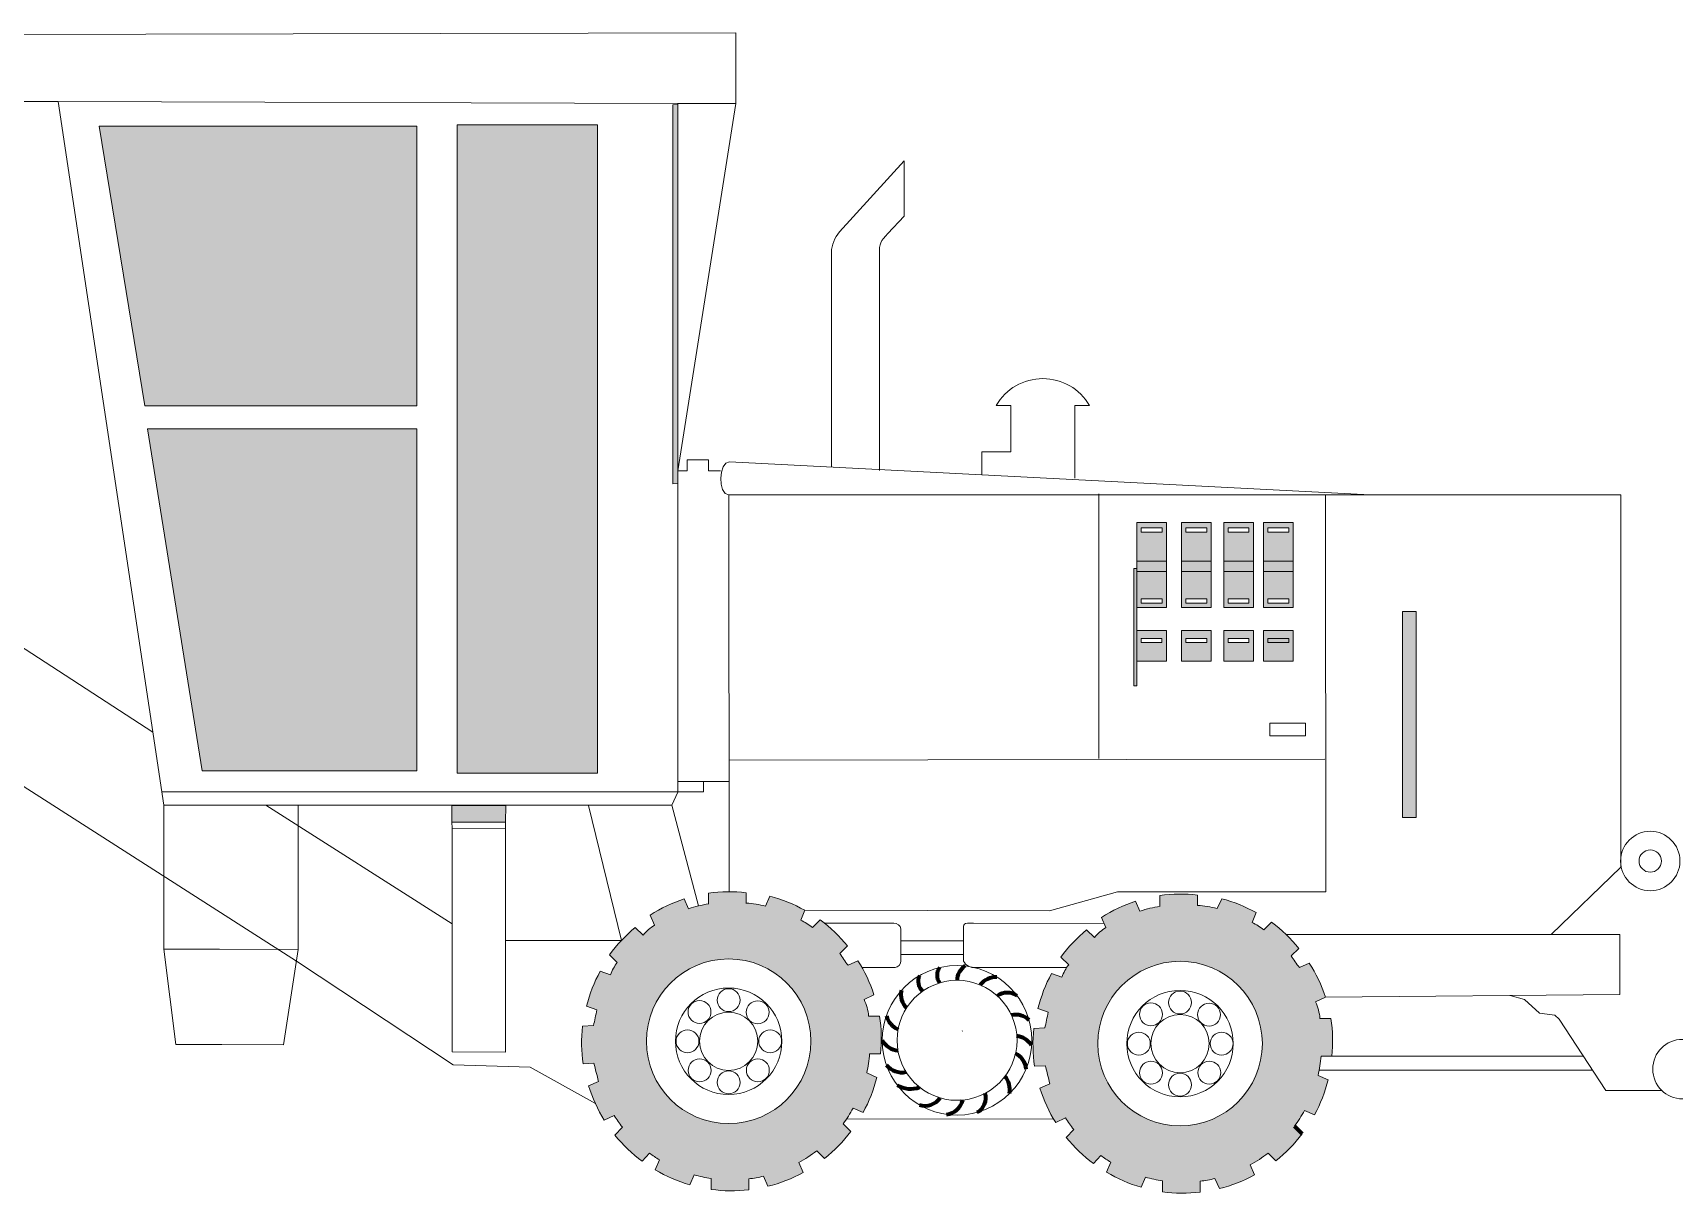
# Model space of a CAD drawing. Header units: millimetres. Extents: x -2117 to 13440, y -1591 to 7255.
# Drawn here: x 1700 to 3361, y 1212 to 2390 of the extents above; entities that cross this region are included whole.
import ezdxf

# ---------------------------------------------------------------- set-up
doc = ezdxf.new("R2010")
doc.units = ezdxf.units.MM
doc.header["$LTSCALE"] = 90
doc.header["$MEASUREMENT"] = 0

msp = doc.modelspace()

# ---------------------------------------------------------------- hatches: boundary and pattern name
at = {"linetype": 'ByBlock', "lineweight": 0, "true_color": 0xffffff}
h = msp.add_hatch(color=7, dxfattribs=at)
h.dxf.hatch_style = 1
h.paths.add_polyline_path([(2347.8443, 1933.7285), (2352.8036, 1933.9343), (2352.8, 2317.4582), (2347.8407, 2317.2525)])
at = {"linetype": 'ByBlock', "lineweight": 0}
h = msp.add_hatch(color=8, dxfattribs=at)
h.set_gradient(color1=(147, 149, 152), color2=(255, 255, 0), tint=1, name='INVCYLINDER')
h.paths.add_polyline_path([(2271.3524, 2296.9749), (2129.458, 2296.9749), (2129.458, 1640.8601), (2271.3524, 1640.8601)])
h.paths.add_polyline_path([(2088.6975, 2012.4884), (2088.6975, 2295.4911), (1767.224, 2295.4911), (1813.3737, 2012.4977)])
h.paths.add_polyline_path([(2088.681, 1989.3515), (1816.0816, 1989.3515), (1871.4668, 1643.4216), (2088.681, 1643.4216)])
at = {"linetype": 'ByBlock', "lineweight": 0, "true_color": 0xffffff}
h = msp.add_hatch(color=7, dxfattribs=at)
h.dxf.hatch_style = 1
h.paths.add_polyline_path([(2847.3039, 1855.3472), (2847.3039, 1894.5817), (2817.2652, 1894.5817), (2817.2652, 1855.3472)])
h.paths.add_polyline_path([(2821.6754, 1884.971), (2821.6754, 1889.3302), (2842.6936, 1889.3302), (2842.6936, 1884.971)], flags=16)
h.paths.add_polyline_path([(2862.3233, 1855.3472), (2892.362, 1855.3472), (2892.362, 1894.5465), (2862.3233, 1894.5465)])
h.paths.add_polyline_path([(2866.8972, 1884.9218), (2866.8972, 1889.281), (2887.9154, 1889.281), (2887.9154, 1884.9218)], flags=16)
h.paths.add_polyline_path([(2905.384, 1855.3472), (2935.4227, 1855.3472), (2935.4227, 1894.5861), (2905.384, 1894.5861)])
h.paths.add_polyline_path([(2909.6751, 1884.9262), (2909.6751, 1889.2853), (2930.6933, 1889.2853), (2930.6933, 1884.9262)], flags=16)
h.paths.add_polyline_path([(2945.2993, 1855.3472), (2975.338, 1855.3472), (2975.338, 1894.5292), (2945.2993, 1894.5292)])
h.paths.add_polyline_path([(2970.8644, 1884.9524), (2970.8644, 1889.3115), (2949.8461, 1889.3115), (2949.8461, 1884.9524)], flags=16)
h.paths.add_polyline_path([(2945.2993, 1808.6196), (2975.338, 1808.6196), (2975.338, 1845.0422), (2945.2993, 1845.0422)])
h.paths.add_polyline_path([(2949.8461, 1817.3714), (2970.8644, 1817.3714), (2970.8644, 1813.0122), (2949.8461, 1813.0122)], flags=16)
h.paths.add_polyline_path([(2935.4227, 1845.0422), (2905.384, 1845.0422), (2905.384, 1808.5852), (2935.4227, 1808.5852)])
h.paths.add_polyline_path([(2930.6933, 1817.3714), (2930.6933, 1813.0122), (2909.6751, 1813.0122), (2909.6751, 1817.3714)], flags=16)
h.paths.add_polyline_path([(2892.362, 1845.0422), (2862.3233, 1845.0422), (2862.3233, 1808.6296), (2892.362, 1808.6296)])
h.paths.add_polyline_path([(2887.9154, 1817.3714), (2887.9154, 1813.0122), (2866.8972, 1813.0122), (2866.8972, 1817.3714)], flags=16)
h.paths.add_polyline_path([(2847.3039, 1845.0422), (2817.2853, 1845.0422), (2817.2853, 1808.6226), (2847.3039, 1808.6226)])
h.paths.add_polyline_path([(2842.6928, 1817.3714), (2842.6928, 1813.0122), (2821.6746, 1813.0122), (2821.6746, 1817.3714)], flags=16)
h.paths.add_polyline_path([(2847.3031, 1785.3312), (2817.2853, 1785.3312), (2817.2853, 1754.2105), (2847.3031, 1754.2105)])
h.paths.add_polyline_path([(2842.6633, 1777.3857), (2842.6633, 1773.0265), (2821.645, 1773.0265), (2821.645, 1777.3857)], flags=16)
h.paths.add_polyline_path([(2862.3233, 1785.3312), (2862.3233, 1754.2105), (2892.3583, 1754.2105), (2892.3583, 1785.3312)])
h.paths.add_polyline_path([(2887.9154, 1777.3857), (2887.9154, 1773.0265), (2866.8972, 1773.0265), (2866.8972, 1777.3857)], flags=16)
h.paths.add_polyline_path([(2905.384, 1785.3312), (2905.384, 1754.2105), (2935.4227, 1754.2105), (2935.4227, 1785.3312)])
h.paths.add_polyline_path([(2909.6751, 1777.3857), (2930.6933, 1777.3857), (2930.6933, 1773.0265), (2909.6751, 1773.0265)], flags=16)
h.paths.add_polyline_path([(2945.2409, 1754.22), (2975.342, 1754.2261), (2975.342, 1785.3468), (2945.2409, 1785.3407)])
h = msp.add_hatch(color=7, dxfattribs=at)
h.dxf.hatch_style = 1
h.paths.add_polyline_path([(2817.2224, 1785.3312), (2817.2652, 1828.0214), (2817.2652, 1847.997), (2814.0698, 1847.997), (2814.0698, 1729.1686), (2817.2853, 1729.1686), (2817.2853, 1754.2105), (2817.2224, 1754.2105)])
at = {"linetype": 'ByBlock', "lineweight": 0, "true_color": 0x939598}
h = msp.add_hatch(color=252, dxfattribs=at)
h.dxf.hatch_style = 1
h.paths.add_polyline_path([(2817.3229, 1845.0422), (2847.3025, 1845.0422), (2847.3025, 1855.3472), (2817.3229, 1855.3472)])
h.paths.add_polyline_path([(2892.303, 1845.0422), (2892.303, 1855.3472), (2862.3233, 1855.3472), (2862.3233, 1845.0422)])
h.paths.add_polyline_path([(2935.3637, 1845.0422), (2935.3637, 1855.3472), (2905.384, 1855.3472), (2905.384, 1845.0422)])
h.paths.add_polyline_path([(2975.2789, 1845.0422), (2975.2789, 1855.3472), (2945.2993, 1855.3472), (2945.2993, 1845.0422)])
at = {"linetype": 'ByBlock', "lineweight": 0, "true_color": 0xffffff}
h = msp.add_hatch(color=7, dxfattribs=at)
h.dxf.hatch_style = 1
h.paths.add_polyline_path([(3086.0532, 1596.2176), (3099.8272, 1596.2176), (3099.8272, 1804.4029), (3086.0532, 1804.4029)])
h = msp.add_hatch(color=7, dxfattribs=at)
h.dxf.hatch_style = 1
h.paths.add_polyline_path([(2178.4989, 1591.2974), (2178.4989, 1608.5002), (2123.9647, 1608.4891), (2123.9647, 1591.2974)])
at = {"linetype": 'ByBlock', "lineweight": 211, "true_color": 0x636466}
h = msp.add_hatch(dxfattribs=at)
h.set_pattern_fill('ANSI31', color=251)
h.set_pattern_definition([(45, (1198.24807, 85.26743), (-0.0883883476, 0.0883883476), [])])
h.paths.add_polyline_path([(263.5052, 1240.5177, 0.038813923), (281.7047, 1252.5207), (289.5732, 1244.7701, 0.063089937), (316.222, 1272.004), (308.3464, 1279.7617, 0.033503558), (318.5277, 1295.5968), (328.6241, 1291.2256, 0.063133616), (342.4613, 1326.7555), (332.2615, 1331.1714, 0.0441417), (335.2426, 1350.5737), (346.2465, 1350.4791, 0.063128676), (345.2382, 1388.5921), (334.1282, 1388.6877, 0.09343182), (329.5901, 1405.6771), (339.6033, 1410.3344, 0.063090177), (323.3854, 1444.814), (313.3605, 1440.1512, -0.006091057), (305.0808, 1452.0559), (312.7554, 1459.6684, 0.063106894), (285.2911, 1486.0944), (277.4187, 1478.2857, 0.051473483), (265.4501, 1485.9094), (269.5781, 1495.7703, 0.063093592), (234.2655, 1510.0894), (229.9918, 1499.8805, 0.048586683), (210.3699, 1503.1041), (210.3699, 1513.5504, 0.063092921), (172.267, 1513.1603), (172.267, 1502.2813, 0.037154648), (151.9913, 1497.3283), (147.6092, 1507.4199, 0.06313373), (113.2246, 1490.9412), (117.6516, 1480.7462, 0.081177808), (106.1214, 1470.7451), (98.0677, 1478.3177, 0.058725185), (73.4508, 1452.7588), (73.4508, 1449.1631), (79.9213, 1443.0791, 0.076095638), (73.0853, 1430.5852), (62.5806, 1434.2165, 0.063133616), (48.7914, 1398.6679), (59.1896, 1395.0734, -0.006144255), (55.7849, 1379.0844), (44.6894, 1378.51, 0.063128676), (45.3249, 1340.389), (56.3145, 1340.9579, 0.000589886), (60.8446, 1322.7017), (50.8197, 1318.0389, 0.063090177), (66.7402, 1283.421), (76.7534, 1288.0783, 0.025325647), (84.9938, 1276.468), (77.5023, 1268.2932, 0.063106894), (104.993, 1241.8946), (112.4368, 1250.0174, 0.021651055), (122.5676, 1243.2671), (118.2939, 1233.0582, 0.063093592), (153.2763, 1217.9502), (157.5369, 1228.1279, 0.031441784), (174.819, 1224.4478), (174.819, 1213.3821, 0.063092921), (212.9219, 1212.992), (212.9219, 1224.0268, 0.027159655), (227.9445, 1226.7473), (232.3715, 1216.5522, 0.06313373), (267.8872, 1230.4261)])
h.paths.add_polyline_path([(109.3132, 1363.2712, -1), (275.8511, 1363.2712, -1)], flags=16)
h.paths.add_polyline_path([(138.7346, 1363.2712, -1), (246.4296, 1363.2712, -1)], flags=0)
h.paths.add_polyline_path([(210.5602, 1333.9037, -1), (233.7298, 1333.9037, -1)], flags=0)
h.paths.add_polyline_path([(181.0012, 1321.6553, -1), (204.1708, 1321.6553, -1)], flags=0)
h.paths.add_polyline_path([(163.0516, 1363.2712, -1), (222.1127, 1363.2712, -1)], flags=0)
h.paths.add_polyline_path([(223, 1363.2712, -1), (246.1696, 1363.2712, -1)], flags=0)
h.paths.add_polyline_path([(151.5974, 1333.8008, -1), (174.7669, 1333.8008, -1)], flags=0)
h.paths.add_polyline_path([(210.4025, 1392.5821, -1), (233.5721, 1392.5821, -1)], flags=0)
h.paths.add_polyline_path([(139.3432, 1363.2715, -1), (162.5128, 1363.2715, -1)], flags=0)
h.paths.add_polyline_path([(180.9973, 1404.8501, -1), (204.1669, 1404.8501, -1)], flags=0)
h.paths.add_polyline_path([(151.5364, 1392.8904, -1), (174.7059, 1392.8904, -1)], flags=0)
h.paths.add_polyline_path([(246.4296, 1363.2712, 1), (138.7346, 1363.2712, 1)], flags=0)
h.paths.add_polyline_path([(2296.6205, 1282.9161), (2289.1289, 1274.7413, 0.063106894), (2316.6196, 1248.3427), (2324.0635, 1256.4655, 0.021651055), (2334.1943, 1249.7152), (2329.9206, 1239.5062, 0.063093592), (2364.903, 1224.3983), (2369.1636, 1234.576, 0.031441784), (2386.4457, 1230.8959), (2386.4457, 1219.8301, 0.063092921), (2424.5486, 1219.44), (2424.5486, 1230.4749, 0.027159655), (2439.5712, 1233.1954), (2443.9982, 1223.0003, 0.06313373), (2479.5139, 1236.8741), (2475.1318, 1246.9658, 0.038813923), (2493.3313, 1258.9688), (2501.1998, 1251.2181, 0.063089937), (2527.8487, 1278.4521), (2519.9731, 1286.2097, 0.033503558), (2530.1543, 1302.0448), (2540.2507, 1297.6736, 0.063133616), (2554.0879, 1333.2036), (2543.8882, 1337.6195, 0.0441417), (2546.8693, 1357.0218), (2557.8732, 1356.9271, 0.063128676), (2556.8649, 1395.0402), (2545.7549, 1395.1357, 0.09343182), (2541.2168, 1412.1252), (2551.23, 1416.7825, 0.063090177), (2535.0121, 1451.2621), (2524.9872, 1446.5993, -0.006091057), (2516.7075, 1458.5039), (2524.3821, 1466.1164, 0.063106894), (2496.9178, 1492.5425), (2489.0454, 1484.7338, 0.051473483), (2477.0768, 1492.3575), (2481.2048, 1502.2184, 0.063093592), (2445.8922, 1516.5375), (2441.6185, 1506.3286, 0.048586683), (2421.9966, 1509.5521), (2421.9966, 1519.9985, 0.063092921), (2383.8936, 1519.6084), (2383.8936, 1508.7294, 0.037154648), (2363.6179, 1503.7764), (2359.2359, 1513.868, 0.06313373), (2324.8513, 1497.3893), (2329.2782, 1487.1942, 0.081177808), (2317.7481, 1477.1931), (2309.6944, 1484.7657, 0.063089937), (2283.5015, 1457.0929), (2291.548, 1449.5272, 0.076095638), (2284.7119, 1437.0332), (2274.2072, 1440.6646, 0.063133616), (2260.418, 1405.116), (2270.8163, 1401.5214, -0.006144255), (2267.4116, 1385.5325), (2256.316, 1384.9581, 0.063128676), (2256.9515, 1346.8371), (2267.9411, 1347.406, 0.000589886), (2272.4713, 1329.1497), (2262.4463, 1324.4869, 0.063090177), (2278.3669, 1289.8691), (2288.3801, 1294.5264, 0.025325647)])
h.paths.add_polyline_path([(2320.9399, 1369.7192, -1), (2487.4778, 1369.7192, -1)], flags=16)
h.paths.add_polyline_path([(2350.3613, 1369.7192, -1), (2458.0563, 1369.7192, -1)], flags=0)
h.paths.add_polyline_path([(2363.224, 1340.2488, -0.710060068), (2383.3525, 1348.813, -0.201247262), (2374.1395, 1369.7195, -0.999995583), (2350.9699, 1369.7196, -0.977275864), (2374.6782, 1369.7195, -0.202105623), (2382.9175, 1391.1248, -0.667210877), (2363.163, 1399.3384, -1), (2386.3326, 1399.3384, -0.206293966), (2383.3835, 1390.6563, -0.199939814), (2404.2088, 1399.7134, -0.414213582), (2392.624, 1411.2982, -1), (2415.7936, 1411.2982, -0.426222237), (2404.2088, 1399.2498, -0.200833277), (2425.4091, 1390.8516, -0.198495261), (2422.0292, 1399.0301, -1), (2445.1987, 1399.0301, -0.701518898), (2425.1236, 1390.567, -0.198495261), (2433.7394, 1369.7192, -0.200121116), (2425.5529, 1348.5162, -0.669378459), (2445.3565, 1340.3518, -1), (2422.1869, 1340.3518, -0.203552137), (2425.1592, 1348.9073, -0.201630235), (2404.2116, 1339.6882, -0.414240688), (2415.7974, 1328.1034, -1), (2392.6279, 1328.1034, -0.427176086), (2404.2115, 1340.1887, -0.200539052), (2382.9907, 1348.4503, -0.199223352), (2386.3936, 1340.2488, -1)], flags=0)
h.paths.add_polyline_path([(2434.6267, 1369.7193, -1), (2457.7962, 1369.7193, -1)], flags=0)
h.paths.add_polyline_path([(2753.3426, 1280.5305), (2745.851, 1272.3557, 0.063106894), (2773.3417, 1245.9571), (2780.7856, 1254.0799, 0.021651055), (2790.9164, 1247.3296), (2786.6427, 1237.1207, 0.063093592), (2821.6251, 1222.0127), (2825.8857, 1232.1904, 0.031441784), (2843.1678, 1228.5103), (2843.1678, 1217.4445, 0.063092921), (2881.2707, 1217.0545), (2881.2707, 1228.0893, 0.027159655), (2896.2933, 1230.8098), (2900.7203, 1220.6147, 0.06313373), (2936.236, 1234.4885), (2931.8539, 1244.5802, 0.038813923), (2950.0534, 1256.5832), (2957.9219, 1248.8326, 0.063089937), (2984.5708, 1276.0665), (2976.6952, 1283.8242, 0.033503558), (2986.8764, 1299.6592), (2996.9728, 1295.2881, 0.063133616), (3010.81, 1330.818), (3000.6103, 1335.2339, 0.0441417), (3003.5914, 1354.6362), (3014.5953, 1354.5416, 0.063128676), (3013.587, 1392.6546), (3002.477, 1392.7502, 0.09343182), (2997.9389, 1409.7396), (3007.9521, 1414.3969, 0.063090177), (2991.7342, 1448.8765), (2981.7093, 1444.2137, -0.006091057), (2973.4296, 1456.1184), (2981.1042, 1463.7309, 0.063106894), (2953.6399, 1490.1569), (2945.7675, 1482.3482, 0.051473483), (2933.7989, 1489.9719), (2937.9269, 1499.8328, 0.062064581), (2903.2147, 1513.9914), (2898.3406, 1503.943, 0.048586683), (2878.7187, 1507.1666), (2878.7187, 1517.6129, 0.063092921), (2840.6157, 1517.2228), (2840.6157, 1506.3438, 0.037154648), (2820.34, 1501.3908), (2815.958, 1511.4824, 0.06313373), (2781.5734, 1495.0037), (2786.0003, 1484.8086, 0.081177808), (2774.4702, 1474.8076), (2766.4165, 1482.3802, 0.063089937), (2740.2236, 1454.7074), (2748.2701, 1447.1416, 0.076095638), (2741.434, 1434.6477), (2730.9293, 1438.279, 0.063133616), (2717.1401, 1402.7304), (2727.5384, 1399.1359, -0.006144255), (2724.1337, 1383.1469), (2713.0381, 1382.5725, 0.063128676), (2713.6736, 1344.4515), (2724.6632, 1345.0204, 0.000589886), (2729.1934, 1326.7641), (2719.1684, 1322.1014, 0.063090177), (2735.089, 1287.4835), (2745.1022, 1292.1408, 0.025325647)])
h.paths.add_polyline_path([(2777.662, 1367.3337, -1), (2944.1999, 1367.3337, -1)], flags=16)
h.paths.add_polyline_path([(2807.0834, 1367.3337, -1), (2914.7784, 1367.3337, -1)], flags=0)
h.paths.add_polyline_path([(2819.9461, 1337.8632, -0.710060068), (2840.0746, 1346.4274, -0.201247262), (2830.8616, 1367.3339, -0.999995583), (2807.692, 1367.334, -0.977275864), (2831.4003, 1367.3339, -0.202105623), (2839.6396, 1388.7393, -0.667210877), (2819.8851, 1396.9528, -1), (2843.0547, 1396.9528, -0.206293966), (2840.1056, 1388.2708, -0.199939814), (2860.9309, 1397.3278, -0.414213582), (2849.3461, 1408.9126, -1), (2872.5157, 1408.9126, -0.426222237), (2860.9309, 1396.8642, -0.200833277), (2882.1312, 1388.466, -0.198495261), (2878.7513, 1396.6446, -1), (2901.9208, 1396.6446, -0.701518898), (2881.8457, 1388.1814, -0.198495261), (2890.4615, 1367.3337, -0.200121116), (2882.275, 1346.1307, -0.669378459), (2902.0786, 1337.9662, -1), (2878.909, 1337.9662, -0.203552137), (2881.8813, 1346.5217, -0.201630235), (2860.9337, 1337.3026, -0.414240688), (2872.5195, 1325.7178, -1), (2849.35, 1325.7178, -0.427176086), (2860.9336, 1337.8031, -0.200539052), (2839.7128, 1346.0647, -0.199223352), (2843.1157, 1337.8632, -1)], flags=0)
h.paths.add_polyline_path([(2891.3488, 1367.3337, -1), (2914.5183, 1367.3337, -1)], flags=0)

# ---------------------------------------------------------------- linework, layer by layer
at = {"color": 3, "linetype": 'ByBlock', "lineweight": 0}
for p, q in [((2411.4679, 2390.0132), (1613.9856, 2388.2708)), ((2411.4679, 2318.636), (2411.4679, 2390.0132)), ((1725.9024, 2320.6412), (1684.4569, 2320.6412)), ((2352.8047, 2318.636), (1725.9024, 2320.6412)), ((1725.9024, 2320.6412), (1832.5218, 1608.4295)), ((2352.8047, 2318.636), (2411.4679, 2318.636)), ((2411.4679, 2318.636), (2352.8047, 1946.9504)), ((2581.8318, 2260.3858), (2516.2233, 2188.6683)), ((2581.8318, 2204.5161), (2581.8318, 2260.3858)), ((2565.1425, 2186.8924), (2581.8318, 2204.5161)), ((2508.2141, 2168.0383), (2508.2141, 1951.176)), ((2556.9881, 1947.028), (2556.9881, 2166.0942)), ((2689.8083, 2013.0556), (2674.8083, 2013.0556)), ((2689.8083, 2013.0556), (2689.8083, 1966.0942)), ((2754.3475, 1939.2702), (2754.3475, 2013.0556)), ((2754.3475, 2013.0556), (2769.3475, 2013.0556)), ((2689.8083, 1966.0942), (2660.3583, 1966.0942)), ((2660.3583, 1966.0942), (2660.3583, 1942.8044)), ((2362.3441, 1946.9504), (2352.8047, 1946.9504)), ((2352.8047, 1946.9504), (2352.8047, 1632.44)), ((2383.9333, 1957.9883), (2362.3441, 1957.9883)), ((2362.3441, 1957.9883), (2362.3441, 1946.9504)), ((2383.9333, 1946.9504), (2383.9333, 1957.9883)), ((2395.9831, 1946.9504), (2383.9333, 1946.9504)), ((2404.9668, 1955.9383), (3053.2145, 1922.6021)), ((2406.6444, 1922.6021), (2404.2151, 1922.6021)), ((2778.6991, 1923.6601), (2778.6968, 1655.8689)), ((3007.9503, 1922.6021), (3306.8489, 1922.6021)), ((3306.8489, 1922.6021), (3306.8737, 1545.9649)), ((1821.4189, 1682.5964), (1522.3356, 1876.5784)), ((1508.5577, 1744.0235), (1966.8546, 1450.8453)), ((3007.5745, 1655.0798), (2404.5649, 1654.28)), ((2352.8047, 1632.44), (2404.971, 1632.44)), ((2352.8047, 1632.44), (2352.8047, 1621.9035)), ((2378.8879, 1632.3752), (2378.8879, 1621.9182)), ((2378.8879, 1621.9182), (1830.4781, 1621.9182)), ((2352.8047, 1621.9035), (2346.5593, 1608.5346)), ((2346.5593, 1608.5346), (1832.5218, 1608.4295)), ((1832.5218, 1608.4295), (1832.5218, 1462.8294)), ((1935.7352, 1608.4495), (2124.2779, 1488.6386)), ((1968.6818, 1462.5544), (1968.6567, 1607.7717)), ((2262.2758, 1608.2329), (2295.725, 1471.7556)), ((2346.5593, 1608.5346), (2373.6638, 1506.6295)), ((3306.8737, 1545.9649), (3236.4061, 1477.7564)), ((2728.8117, 1501.6967), (2797.7119, 1520.8125)), ((2481.2048, 1502.2184), (2728.8117, 1501.6967)), ((2571.3406, 1489.2097), (2501.355, 1489.1088)), ((2578.5004, 1483.6067), (2578.5004, 1477.2562)), ((2641.7051, 1477.2562), (2641.7051, 1482.7321)), ((2651.8177, 1489.1746), (2784.2217, 1488.9046)), ((1832.5218, 1462.8294), (1888.9433, 1462.8294)), ((1832.5218, 1462.8294), (1844.9895, 1366.6007)), ((1888.9433, 1462.8294), (1968.6818, 1462.5544)), ((1953.6106, 1365.9707), (1968.6818, 1462.5544)), ((2295.725, 1471.7556), (2178.4647, 1471.7556)), ((2578.502, 1471.3763), (2641.709, 1471.3773)), ((2578.5054, 1477.7089), (2578.5054, 1451.0302)), ((2641.7101, 1452.3401), (2641.7101, 1477.7089)), ((2968.2059, 1477.8105), (3305.9797, 1477.8105)), ((3305.9797, 1477.8105), (3305.9797, 1416.9598)), ((1966.8546, 1450.8453), (2125.5248, 1345.7259)), ((2641.7101, 1457.5327), (2578.5033, 1457.5364)), ((2572.5533, 1444.2204), (2539.0745, 1444.294)), ((2746.2667, 1444.3188), (2651.928, 1444.294)), ((3305.9797, 1416.9598), (3007.9521, 1414.3969)), ((3195.0586, 1416.0078), (3209.5829, 1411.8116)), ((3209.5829, 1411.8116), (3224.66, 1398.1467)), ((3224.66, 1398.1467), (3240.0877, 1396.0444)), ((3240.0877, 1396.0444), (3244.6459, 1392.1902)), ((3244.6459, 1392.1902), (3291.9088, 1319.7776)), ((1844.9112, 1366.6007), (1891.4854, 1366.6007)), ((1891.4854, 1366.6007), (1953.6106, 1365.9707)), ((2125.5248, 1345.7259), (2203.4543, 1343.4013)), ((3014.5953, 1354.5416), (3269.2171, 1354.5416)), ((2203.4543, 1343.4013), (2269.3146, 1306.6758)), ((3001.7421, 1340.3831), (3278.4682, 1340.3958)), ((3291.9088, 1319.7776), (3348.5449, 1319.7776)), ((2732.9819, 1290.9165), (2523.5248, 1291.1694))]:
    msp.add_line(p, q, dxfattribs=at)
at = {"color": 7, "linetype": 'ByBlock', "lineweight": 0, "true_color": 0xffffff}
msp.add_line((2352.8047, 1946.9504), (2352.8047, 2318.636), dxfattribs=at)
at = {"color": 114, "linetype": 'ByBlock', "lineweight": 0, "true_color": 0x139b48}
for p, q in [((2123.9647, 1591.2974), (2124.2785, 1585.1595)), ((2178.4989, 1591.2974), (2178.4647, 1584.8739))]:
    msp.add_line(p, q, dxfattribs=at)
at = {"color": 251, "linetype": 'ByBlock', "lineweight": 211, "true_color": 0x636466}
msp.add_line((2976.6952, 1283.8242), (2984.5708, 1276.0665), dxfattribs=at)
at = {"color": 7, "linetype": 'ByBlock', "lineweight": 0, "true_color": 0xffffff}
for points in [[(2347.8407, 2317.2525), (2352.8, 2317.4582), (2352.8036, 1933.9343), (2347.8443, 1933.7285)], [(2951.7562, 1691.7076), (2987.9131, 1691.7076), (2987.9131, 1678.8035), (2951.7562, 1678.8035)], [(2124.1514, 1608.3478), (2178.6856, 1608.3478), (2178.4989, 1591.2974), (2123.9647, 1591.2974)]]:
    msp.add_lwpolyline(points, close=True, dxfattribs=at)
at = {"color": 114, "linetype": 'ByBlock', "lineweight": 0, "true_color": 0x139b48}
msp.add_lwpolyline([(1813.3737, 2012.4977), (1767.224, 2295.4911), (2088.6975, 2295.4911), (2088.6975, 2012.4884), (1813.3737, 2012.4977)], dxfattribs=at)
for points in [[(2129.458, 2296.9749), (2271.3524, 2296.9749), (2271.3524, 1640.8601), (2129.458, 1640.8601)], [(1816.0816, 1989.3515), (2088.681, 1989.3515), (2088.681, 1643.4216), (1871.4668, 1643.4216)]]:
    msp.add_lwpolyline(points, close=True, dxfattribs=at)
at = {"color": 3, "linetype": 'ByBlock', "lineweight": 0}
msp.add_lwpolyline([(2404.7348, 1520.8125), (2404.7348, 1520.8125), (2404.2151, 1922.6021), (3007.9503, 1922.6021), (3008.47, 1520.8125), (2797.7119, 1520.8125)], dxfattribs=at)
at = {"color": 8, "linetype": 'ByBlock', "lineweight": 0}
for points in [[(2817.2652, 1894.5817), (2847.3039, 1894.5817), (2847.3039, 1808.6226), (2817.2652, 1808.6226)], [(2862.3233, 1894.5465), (2892.362, 1894.5465), (2892.362, 1808.6296), (2862.3233, 1808.6296)], [(2905.384, 1894.5861), (2935.4227, 1894.5861), (2935.4227, 1808.5852), (2905.384, 1808.5852)], [(2945.2993, 1894.5292), (2975.338, 1894.5292), (2975.338, 1808.6196), (2945.2993, 1808.6196)], [(2821.6754, 1889.3302), (2842.6936, 1889.3302), (2842.6936, 1884.971), (2821.6754, 1884.971)], [(2866.8972, 1889.281), (2887.9154, 1889.281), (2887.9154, 1884.9218), (2866.8972, 1884.9218)], [(2909.6751, 1889.2853), (2930.6933, 1889.2853), (2930.6933, 1884.9262), (2909.6751, 1884.9262)], [(2949.8461, 1889.3115), (2970.8644, 1889.3115), (2970.8644, 1884.9524), (2949.8461, 1884.9524)], [(2814.0698, 1847.997), (2817.2853, 1847.997), (2817.2853, 1729.1686), (2814.0698, 1729.1686)], [(2817.3229, 1855.3472), (2847.3025, 1855.3472), (2847.3025, 1845.0422), (2817.3229, 1845.0422)], [(2862.3233, 1855.3472), (2892.303, 1855.3472), (2892.303, 1845.0422), (2862.3233, 1845.0422)], [(2905.384, 1855.3472), (2935.3637, 1855.3472), (2935.3637, 1845.0422), (2905.384, 1845.0422)], [(2945.2993, 1855.3472), (2975.2789, 1855.3472), (2975.2789, 1845.0422), (2945.2993, 1845.0422)], [(2821.6746, 1817.3714), (2842.6928, 1817.3714), (2842.6928, 1813.0122), (2821.6746, 1813.0122)], [(2866.8972, 1817.3714), (2887.9154, 1817.3714), (2887.9154, 1813.0122), (2866.8972, 1813.0122)], [(2909.6751, 1817.3714), (2930.6933, 1817.3714), (2930.6933, 1813.0122), (2909.6751, 1813.0122)], [(2949.8461, 1817.3714), (2970.8644, 1817.3714), (2970.8644, 1813.0122), (2949.8461, 1813.0122)], [(3086.0532, 1804.4029), (3099.8272, 1804.4029), (3099.8272, 1596.2176), (3086.0532, 1596.2176)], [(2817.2224, 1785.3312), (2847.3031, 1785.3312), (2847.3031, 1754.2105), (2817.2224, 1754.2105)], [(2821.645, 1777.3857), (2842.6633, 1777.3857), (2842.6633, 1773.0265), (2821.645, 1773.0265)], [(2862.3233, 1785.3312), (2892.3583, 1785.3312), (2892.3583, 1754.2105), (2862.3233, 1754.2105)], [(2866.8972, 1777.3857), (2887.9154, 1777.3857), (2887.9154, 1773.0265), (2866.8972, 1773.0265)], [(2905.384, 1785.3312), (2935.4227, 1785.3312), (2935.4227, 1754.2105), (2905.384, 1754.2105)], [(2909.6751, 1777.3857), (2930.6933, 1777.3857), (2930.6933, 1773.0265), (2909.6751, 1773.0265)], [(2945.2409, 1785.3407), (2975.342, 1785.3468), (2975.342, 1754.2261), (2945.2409, 1754.22)], [(2949.8461, 1777.3857), (2970.8644, 1777.3857), (2970.8644, 1773.0265), (2949.8461, 1773.0265)]]:
    msp.add_lwpolyline(points, close=True, dxfattribs=at)
at = {"color": 3, "linetype": 'ByBlock', "lineweight": 0}
msp.add_lwpolyline([(2124.2785, 1585.1595), (2178.4647, 1584.8739), (2178.4647, 1358.6643), (2124.2785, 1358.95)], close=True, dxfattribs=at)
at = {"color": 251, "linetype": 'ByBlock', "lineweight": 0, "true_color": 0x636466}
for points in [[(2359.2359, 1513.868), (2363.6179, 1503.7764)], [(2383.8936, 1508.5426), (2383.8936, 1519.6084)], [(2383.8936, 1508.5426), (2383.8936, 1519.6084)], [(2421.9966, 1519.9985), (2421.9966, 1508.9636)], [(2421.9966, 1519.9985), (2421.9966, 1508.9636)], [(2441.6185, 1506.3286), (2445.8922, 1516.5375)], [(2815.958, 1511.4824), (2820.34, 1501.3908)], [(2840.6157, 1506.157), (2840.6157, 1517.2228)], [(2840.6157, 1506.157), (2840.6157, 1517.2228)], [(2878.7187, 1517.6129), (2878.7187, 1507.1666)], [(2878.7187, 1517.6129), (2878.7187, 1507.1666)], [(2898.3406, 1503.943), (2903.2147, 1513.9914)], [(2329.2782, 1487.1942), (2324.8513, 1497.3893)], [(2481.2048, 1502.2184), (2477.0768, 1492.3575)], [(2786.0003, 1484.8086), (2781.5734, 1495.0037)], [(2937.9269, 1499.8328), (2933.7989, 1489.9719)], [(2309.6944, 1484.7657), (2317.7481, 1477.1931)], [(2489.0454, 1484.7338), (2496.9178, 1492.5425)], [(2766.4165, 1482.3802), (2774.4702, 1474.8076)], [(2945.7675, 1482.3482), (2953.6399, 1490.1569)], [(2524.3821, 1466.1164), (2516.7075, 1458.5039)], [(2981.1042, 1463.7309), (2973.4296, 1456.1184)], [(2291.548, 1449.5272), (2283.5015, 1457.0929)], [(2524.9872, 1446.5993), (2535.0121, 1451.2621)], [(2748.2701, 1447.1416), (2740.2236, 1454.7074)], [(2981.7093, 1444.2137), (2991.7342, 1448.8765)], [(2274.2072, 1440.6646), (2284.7119, 1437.0332)], [(2730.9293, 1438.279), (2741.434, 1434.6477)], [(2551.23, 1416.7825), (2541.2168, 1412.1252)], [(3007.9521, 1414.3969), (2997.9389, 1409.7396)], [(2270.8163, 1401.5214), (2260.418, 1405.116)], [(2545.7549, 1395.1357), (2556.8649, 1395.0402)], [(2727.5384, 1399.1359), (2717.1401, 1402.7304)], [(2256.316, 1384.9581), (2267.4116, 1385.5325)], [(2713.0381, 1382.5725), (2724.1337, 1383.1469)], [(3002.477, 1392.7502), (3013.587, 1392.6546)], [(2267.9411, 1347.406), (2256.9515, 1346.8371)], [(2557.8732, 1356.9271), (2546.8693, 1357.0218)], [(3014.5953, 1354.5416), (3003.5914, 1354.6362)], [(2262.4463, 1324.4869), (2272.4713, 1329.1497)], [(2543.8882, 1337.6195), (2554.0879, 1333.2036)], [(2724.6632, 1345.0204), (2713.6736, 1344.4515)], [(3000.6103, 1335.2339), (3010.81, 1330.818)], [(2719.1684, 1322.1014), (2729.1934, 1326.7641)], [(2540.2507, 1297.6736), (2530.1543, 1302.0448)], [(2996.9728, 1295.2881), (2986.8764, 1299.6592)], [(2288.3801, 1294.5264), (2278.3669, 1289.8691)], [(2289.1289, 1274.7413), (2296.6205, 1282.9161)], [(2519.9731, 1286.2097), (2527.8487, 1278.4521)], [(2745.1022, 1292.1408), (2735.089, 1287.4835)], [(2745.851, 1272.3557), (2753.3426, 1280.5305)], [(2324.0635, 1256.4655), (2316.6196, 1248.3427)], [(2329.9206, 1239.5062), (2334.1943, 1249.7152)], [(2475.1318, 1246.9658), (2479.5139, 1236.8741)], [(2501.1998, 1251.2181), (2493.3313, 1258.9688)], [(2780.7856, 1254.0799), (2773.3417, 1245.9571)], [(2786.6427, 1237.1207), (2790.9164, 1247.3296)], [(2957.9219, 1248.8326), (2950.0534, 1256.5832)], [(2369.1636, 1234.576), (2364.903, 1224.3983)], [(2386.4457, 1219.8301), (2386.4457, 1230.8959)], [(2386.4457, 1219.8301), (2386.4457, 1230.8959)], [(2424.5486, 1230.4749), (2424.5486, 1219.44)], [(2424.5486, 1230.4749), (2424.5486, 1219.44)], [(2443.9982, 1223.0003), (2439.5712, 1233.1954)], [(2825.8857, 1232.1904), (2821.6251, 1222.0127)], [(2900.7203, 1220.6147), (2896.2933, 1230.8098)], [(2931.8539, 1244.5802), (2936.236, 1234.4885)], [(2843.1678, 1217.4445), (2843.1678, 1228.5103)], [(2843.1678, 1217.4445), (2843.1678, 1228.5103)], [(2881.2707, 1228.0893), (2881.2707, 1217.0545)], [(2881.2707, 1228.0893), (2881.2707, 1217.0545)]]:
    msp.add_lwpolyline(points, dxfattribs=at)
at = {"color": 3, "linetype": 'ByBlock', "lineweight": 0}
for centre, radius in [((3336.7424, 1552.0792), 30.0597), ((3336.7424, 1552.0792), 11.3341), ((3369.327, 1341.5488), 30.0971)]:
    msp.add_circle(centre, radius, dxfattribs=at)
at = {"color": 251, "linetype": 'ByBlock', "lineweight": 0, "true_color": 0x636466}
for centre, radius in [((2404.2088, 1369.7192), 83.269), ((2635.2763, 1370.6767), 75.6407), ((2860.9309, 1367.3337), 83.269), ((2635.2763, 1370.6767), 60.7101), ((2404.2088, 1369.7192), 53.8475), ((2860.9309, 1367.3337), 53.8475), ((2404.2088, 1369.7192), 29.5306), ((2860.9309, 1367.3337), 29.5306)]:
    msp.add_circle(centre, radius, dxfattribs=at)
at = {"color": 7, "linetype": 'ByBlock', "lineweight": 0, "true_color": 0xffffff}
for centre in [(2404.2088, 1411.2982), (2860.9309, 1408.9126), (2374.7478, 1399.3384), (2433.614, 1399.0301), (2831.4699, 1396.9528), (2890.3361, 1396.6446), (2362.5547, 1369.7196), (2446.2115, 1369.7193), (2819.2768, 1367.334), (2902.9336, 1367.3337), (2374.8088, 1340.2488), (2433.7717, 1340.3518), (2831.5309, 1337.8632), (2890.4938, 1337.9662), (2404.2127, 1328.1034), (2860.9348, 1325.7178)]:
    msp.add_circle(centre, 11.5848, dxfattribs=at)
at = {"color": 3, "linetype": 'ByBlock', "lineweight": 0}
msp.add_arc((2722.0779, 1985.3817), 54.7746, 30.346725, 149.653275, dxfattribs=at)
at = {"color": 251, "linetype": 'ByBlock', "lineweight": 0, "true_color": 0x636466}
for centre, radius, start, end in [((2407.0367, 1370.0135), 151.5884, 108.3809125, 122.8309195), ((2404.4847, 1369.425), 151.5884, 83.3662215, 97.8069127), ((2407.0367, 1370.0135), 151.5884, 60.7071924, 75.1480368), ((2863.7588, 1367.6279), 151.5884, 108.3809125, 122.8309195), ((2861.2068, 1367.0394), 151.5884, 83.3662215, 97.8069127), ((2863.7588, 1367.6279), 151.5884, 60.7071924, 74.9131247), ((2407.0367, 1370.0135), 140.6332, 99.4718656, 107.9831686), ((2415.26, 1407.2151), 102.5585, 75.1072986, 86.2337963), ((2863.7588, 1367.6279), 140.6332, 99.4718656, 107.9831686), ((2871.9821, 1404.8295), 102.5585, 75.1072986, 86.2337963), ((2405.8176, 1367.5507), 151.5884, 129.3537814, 143.7937915), ((2354.1101, 1446.9188), 47.3152, 121.6559797, 140.2198566), ((2446.1318, 1430.5698), 69.1036, 51.6106012, 63.3970524), ((2406.3792, 1370.9621), 151.5884, 38.8817628, 53.3256437), ((2862.5397, 1365.1652), 151.5884, 129.3537814, 143.7937915), ((2810.8322, 1444.5332), 47.3152, 121.6559797, 140.2198566), ((2902.8539, 1428.1842), 69.1036, 51.6106012, 63.3970524), ((2863.1013, 1368.5765), 151.5884, 38.8817628, 53.3256437), ((2328.9392, 1420.9516), 47.0603, 142.6117666, 160.0180567), ((3009.4421, 1792.3682), 595.1914, 214.1205549, 215.516505), ((2407.0367, 1370.0135), 151.5884, 17.9704275, 32.4104923), ((2785.6613, 1418.566), 47.0603, 142.6117666, 160.0180567), ((3466.1642, 1789.9826), 595.1914, 214.1205549, 215.516505), ((2863.7588, 1367.6279), 151.5884, 17.9704275, 32.4104923), ((2407.5189, 1368.5047), 151.5884, 151.5738757, 166.0238566), ((2864.241, 1366.1191), 151.5884, 151.5738757, 166.0238566), ((2498.4232, 1391.5938), 47.464, 4.2796298, 25.6306417), ((1618.574, 1532.0534), 665.1756, 347.2748719, 348.6830138), ((2075.2961, 1529.6678), 665.1756, 347.2748719, 348.6830138), ((2955.1453, 1389.2082), 47.464, 4.2796298, 25.6306417), ((2406.9978, 1368.4043), 151.5884, 173.7306656, 188.1795187), ((2407.0367, 1372.0064), 151.5884, 354.2910662, 8.7399194), ((2863.7199, 1366.0187), 151.5884, 173.7306656, 188.1795187), ((2863.7588, 1369.6208), 151.5884, 354.2910662, 8.7399194), ((10007.3896, 3258.1999), 7971.8377, 193.86842327, 194.00361527), ((2435.7064, 1364.1717), 111.3926, 346.2099094, 356.3198788), ((2892.4285, 1361.7861), 111.3926, 346.2099094, 356.3198788), ((2407.0367, 1370.0135), 151.5884, 331.4965017, 345.9464826), ((10464.1117, 3255.8143), 7971.8377, 193.86842327, 194.00361527), ((2863.7588, 1367.6279), 151.5884, 331.4965017, 345.9464826), ((2407.0367, 1370.0135), 151.5884, 197.4774339, 211.9174987), ((2863.7588, 1367.6279), 151.5884, 197.4774339, 211.9174987), ((2407.0367, 1370.0135), 140.6332, 323.422963, 331.0985419), ((2863.7588, 1367.6279), 140.6332, 323.422963, 331.0985419), ((2407.0367, 1370.0135), 140.6332, 212.4637551, 218.2667255), ((2863.7588, 1367.6279), 140.6332, 212.4637551, 218.2667255), ((2407.0367, 1370.0135), 151.5884, 218.9390323, 233.3829132), ((2407.0367, 1370.0135), 151.5884, 308.4021042, 322.8421143), ((2863.7588, 1367.6279), 151.5884, 218.9390323, 233.3829132), ((2863.7588, 1367.6279), 151.5884, 308.4021042, 322.8421143), ((2407.0367, 1370.0135), 140.6332, 233.843197, 238.8044783), ((2407.0367, 1370.0135), 140.6332, 298.9603256, 307.8513584), ((2863.7588, 1367.6279), 140.6332, 233.843197, 238.8044783), ((2863.7588, 1367.6279), 140.6332, 298.9603256, 307.8513584), ((2407.0367, 1370.0135), 151.5884, 239.4213695, 253.8622139), ((2407.0367, 1370.0135), 140.6332, 254.3771318, 261.5806846), ((2407.0367, 1370.0135), 140.6332, 277.1531455, 283.3761501), ((2407.0367, 1370.0135), 151.5884, 284.1125748, 298.5625817), ((2863.7588, 1367.6279), 151.5884, 239.4213695, 253.8622139), ((2863.7588, 1367.6279), 140.6332, 254.3771318, 261.5806846), ((2863.7588, 1367.6279), 140.6332, 277.1531455, 283.3761501), ((2863.7588, 1367.6279), 151.5884, 284.1125748, 298.5625817), ((2407.0367, 1370.0135), 151.5884, 262.1930873, 276.6337785), ((2863.7588, 1367.6279), 151.5884, 262.1930873, 276.6337785)]:
    msp.add_arc(centre, radius, start, end, dxfattribs=at)
at = {"color": 7, "linetype": 'ByBlock', "lineweight": 70, "true_color": 0xffffff}
for centre, radius, start, end in [((2652.6945, 1431.2397), 17.3702, 122.5291951, 179.5150148), ((2608.9551, 1430.3659), 13.0344, 154.1472041, 229.582387), ((2628.4163, 1436.4554), 13.373, 144.5962216, 215.30457), ((2675.3336, 1412.9655), 21.6539, 89.0755402, 140.5554052), ((2596.9577, 1416.7177), 18.5066, 165.8903617, 226.1106382), ((2686.018, 1401.0998), 17.6894, 55.2035546, 124.437461), ((2584.3443, 1401.2872), 21.4257, 196.154355, 245.8599472), ((2694.9483, 1378.4328), 18.1948, 43.4922066, 104.3893804), ((2577.8167, 1381.3678), 21.0915, 210.4569772, 263.53122), ((2691.8831, 1352.1132), 23.3697, 36.1023739, 80.2978656), ((2579.6307, 1358.5247), 20.3187, 219.195776, 281.6068773), ((2686.0632, 1340.2003), 19.0843, 4.1505095, 63.7676642), ((2667.3412, 1320.4302), 21.4563, 350.64257, 39.9010508), ((2588.0977, 1347.3839), 25.8021, 238.8768142, 290.9595228), ((2602.7286, 1323.8849), 19.3689, 253.3785123, 323.575975), ((2647.7906, 1312.4101), 16.5995, 298.8911029, 16.220878), ((2622.8026, 1314.4758), 18.7926, 275.7930098, 346.9983894)]:
    msp.add_arc(centre, radius, start, end, dxfattribs=at)
at = {"color": 114, "linetype": 'ByBlock', "lineweight": 0, "true_color": 0x139b48}
msp.add_arc((2613.4671, 1423.583), 51.2446, 301.7555298, 302.3919721, dxfattribs=at)
at = {"color": 3, "linetype": 'ByBlock', "lineweight": 0}
for points in [[(2516.2233, 2188.6683), (2511.7189, 2182.8266), (2508.2141, 2175.415), (2508.2141, 2168.0383)], [(2556.9881, 2166.0942), (2556.2694, 2176.6681), (2558.2297, 2179.5224), (2565.1425, 2186.8924)], [(2404.2151, 1922.6021), (2393.1003, 1922.6021), (2393.8649, 1956.4764), (2404.9668, 1955.9383)], [(2578.5004, 1483.6067), (2578.5004, 1486.6372), (2574.3712, 1489.2108), (2571.3406, 1489.2097)], [(2641.7051, 1482.7321), (2641.8052, 1487.9756), (2641.1627, 1489.7413), (2651.8177, 1489.1746)], [(2578.5054, 1451.0302), (2578.5054, 1448.0154), (2575.5681, 1444.2165), (2572.5533, 1444.2204)], [(2641.7101, 1452.3401), (2641.7101, 1448.0049), (2647.5928, 1444.294), (2651.928, 1444.294)]]:
    msp.add_open_spline(points, degree=3, dxfattribs=at)

doc.saveas('drawing.dxf')
